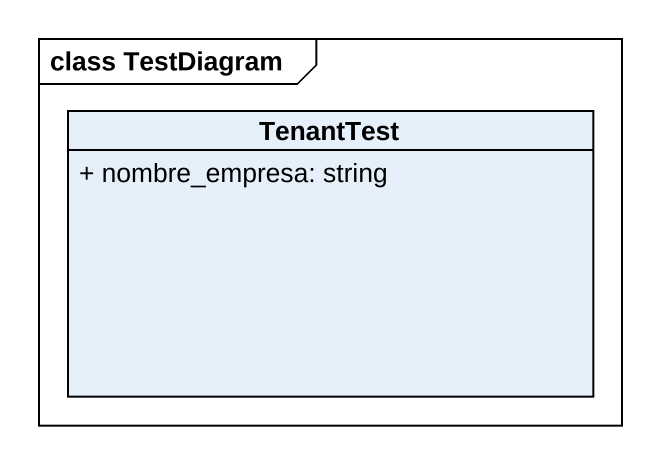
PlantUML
@startuml
mainframe class TestDiagram
hide circle
hide empty members
skinparam classAttributeIconSize 0
class TenantTest {
  + nombre_empresa: string
}
@enduml
